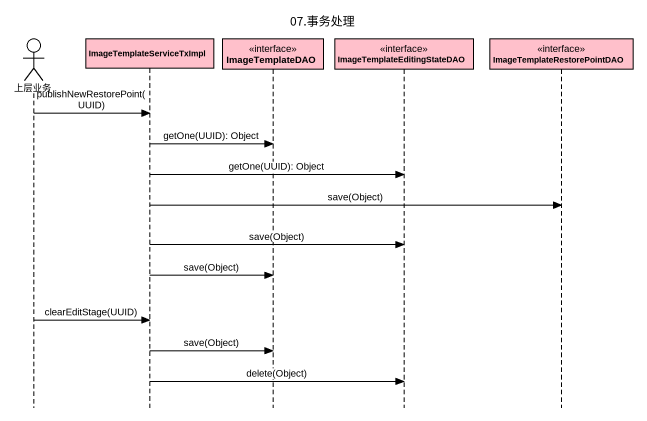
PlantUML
@startuml
title 07.事务处理
hide footbox
actor 上层业务 #FFFFFF
participant ImageTemplateServiceTxImpl #FFC0CB
participant ImageTemplateDAO <<interface>> #FFC0CB
participant ImageTemplateEditingStateDAO <<interface>> #FFC0CB
participant ImageTemplateRestorePointDAO <<interface>> #FFC0CB

上层业务 -> ImageTemplateServiceTxImpl : publishNewRestorePoint(UUID)
ImageTemplateServiceTxImpl -> ImageTemplateDAO : getOne(UUID): Object
ImageTemplateServiceTxImpl -> ImageTemplateEditingStateDAO : getOne(UUID): Object
ImageTemplateServiceTxImpl -> ImageTemplateRestorePointDAO : save(Object)
ImageTemplateServiceTxImpl -> ImageTemplateEditingStateDAO : save(Object)
ImageTemplateServiceTxImpl -> ImageTemplateDAO : save(Object)
上层业务 -> ImageTemplateServiceTxImpl : clearEditStage(UUID)
ImageTemplateServiceTxImpl -> ImageTemplateDAO : save(Object)
ImageTemplateServiceTxImpl -> ImageTemplateEditingStateDAO : delete(Object)
@enduml
